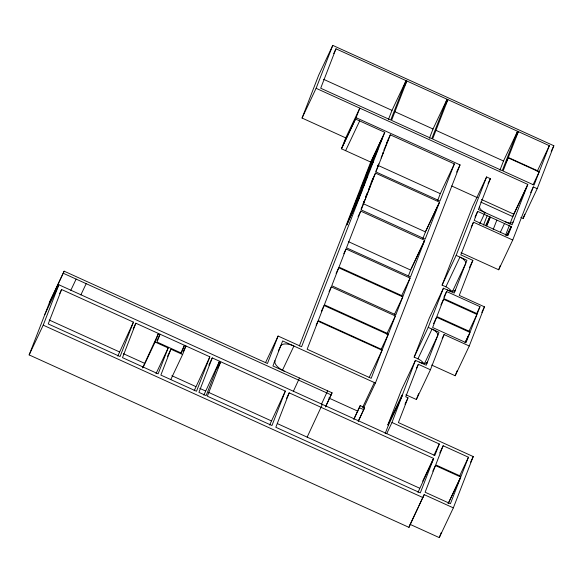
<?xml version="1.0" encoding="UTF-8"?>
<svg xmlns="http://www.w3.org/2000/svg" width="583" height="583" viewBox="0 0 583 583"><rect width="100%" height="100%" fill="white"/><g stroke="black" fill="none" stroke-linecap="round" stroke-linejoin="round"><path stroke-width="0.87" d="M418.098 507.494L410.119 524.372L439.283 537.613L453.341 507.873L424.176 494.632L408.96 527.36L29.15 354.916L50.094 300.937L64.152 271.19L267.451 363.493L278.098 336.048L301.593 346.717L384.765 132.319L355.564 119.063L359.806 108.139L345.741 137.88L341.507 148.811L370.708 162.067L299.37 345.952M29.15 354.916L43.208 325.168L58.883 284.774L434.831 455.461L439.283 443.984L391.98 422.507L415.431 360.352L426.209 365.25L439.006 332.274L428.228 327.376L443.423 288.199L454.201 293.096L466.939 260.273L456.154 255.376L486.586 176.948L490.369 178.668L478.388 209.545L512.1 224.849L527.783 184.403L316.117 88.303L332.769 45.387L553.85 145.757L537.198 188.681L523.14 218.428L520.823 217.372M49.278 303.036L64.152 271.19M61.587 289.511L48.229 323.937L120.076 356.556L133.427 322.129L61.587 289.511L59.685 293.526M117.744 356.067L133.427 322.129M170.834 379.446L182.61 354.522L170.899 349.202L160.864 375.08L196.5 391.259L209.858 356.825L135.846 323.222L122.488 357.656L158.124 373.834L168.166 347.964L155.114 342.039L158.438 333.476L142.565 367.895M182.61 354.522L185.933 345.967L183.273 351.593M194.168 390.77L209.858 356.825M345.741 137.88L302.06 118.05L318.712 75.127L332.769 45.387M212.27 357.926L198.912 392.352L206.156 395.638L219.514 361.212L212.27 357.926L208.852 365.162M335.983 48.819L320.694 88.222L390.763 120.032L406.052 80.629L335.983 48.819L333.702 53.636M203.824 395.157L219.514 361.212M220.717 361.759L207.359 396.192L271.962 425.524L285.32 391.091L220.717 361.759L217.678 368.194M269.63 425.036L285.32 391.091M388.416 119.595L391.995 110.376L406.052 80.629M406.861 80.993L391.572 120.404L431.799 138.667L447.081 99.263L406.861 80.993L404.201 86.627M289.183 392.847L275.825 427.273L420.314 492.875L433.672 458.449L289.183 392.847L286.523 398.473M365.388 198.541L367.414 193.316L366.277 195.713M368.281 191.078L370.307 185.86L368.784 189.074M376.895 168.881L378.841 163.859M381.114 158.008L383.381 152.156L382.63 153.752M318.026 321.175L307.146 349.239L371.182 378.309L382.069 350.252L318.026 321.175L316.132 325.197M324.112 305.499L318.245 320.614L382.288 349.691L388.154 334.576L324.112 305.499L321.452 311.125M331.333 286.887L324.374 304.814L388.416 333.891L395.369 315.964L331.333 286.887L329.052 291.711M338.738 267.794L331.778 285.743L395.813 314.82L402.78 296.871L338.738 267.794L336.078 273.42M346.04 248.977L339.007 267.109L403.042 296.186L410.082 278.055L346.04 248.977L343.759 253.802M360.731 211.104L346.484 247.826L410.527 276.903L424.715 240.334L360.731 211.104L358.071 216.73M375.481 173.1L361.205 209.88L425.189 239.11L439.516 202.177L375.481 173.1L372.056 180.336M390.319 134.841L375.926 171.949L439.961 201.026L454.361 163.918L390.319 134.841L387.28 141.275M299.473 378.032L293.336 391.39M322.363 404.398L307.146 437.126M327.631 390.814L321.495 404.172M429.445 138.229L433.023 129.003L447.081 99.263M325.54 406.985L332.055 392.825L272.924 365.978L282.646 340.924L375.408 383.038L363.624 407.954M447.89 99.627L432.601 139.031L502.269 170.659L517.558 131.255L447.89 99.627L445.609 104.452M408.399 275.897L410.651 270.075L424.715 240.334M422.85 238.636L425.459 231.917L439.516 202.177M437.68 200.414L440.296 193.665L454.361 163.918M354.078 418.966L360.214 405.608L364.637 407.619L358.501 420.977M375.408 383.038L460.038 164.894L356.096 117.7L342.032 147.448M385.166 433.577L388.46 425.087L387.892 424.832L401.374 390.1L415.431 360.352M423.615 363.726A7.557 3.505 25.3 0 0 417.945 358.837L414.163 357.124L429.365 317.946L443.423 288.199M451.278 291.157A7.557 3.505 25.3 0 0 445.878 286.836L442.096 285.123L472.522 206.695L486.586 176.948M405.899 394.764L416.357 399.515L430.422 369.768L418.354 364.288L405.739 396.804L407.991 397.832L398.386 422.58L473.243 456.569L453.341 507.873M436.601 317.254L432.622 327.508L466.006 342.666L469.985 332.412L436.601 317.254L433.563 323.682M443.576 299.276L436.864 316.562L470.255 331.72L476.96 314.434L443.576 299.276L440.916 304.902M446.585 291.507L443.845 298.583L477.229 313.741L479.977 306.665L446.585 291.507L443.925 297.133M461.051 252.694L498.676 269.776L512.734 240.028L473.476 222.203L460.796 254.873L472.864 260.353L459.273 295.399L484.451 306.833L469.257 346.003L455.192 375.751L431.639 365.053M486.127 225.956L490.303 217.116L486.82 226.102L507.895 235.67L511.386 226.685L477.674 211.381L474.19 220.367L486.251 225.847L489.742 216.854L485.559 225.701M499.923 170.221L503.501 161.003L517.558 131.255M508.179 157.869L503.078 171.03L534.05 185.088L539.158 171.927L508.179 157.869L506.284 161.885M518.36 131.627L508.332 157.483L539.304 171.548L549.339 145.684L518.36 131.627L515.7 137.253M483.518 225.053L487.126 215.754M416.357 399.515L418.638 393.649M430.422 369.768L444.071 334.569L469.257 346.003M493.218 229.454L496.825 220.155M505.534 235.262L509.484 225.082M510.14 223.391L513.725 214.15L527.783 184.403M455.192 375.751L457.138 370.752M498.676 269.776L500.309 265.564M512.734 240.028L533.336 186.924L537.198 188.681M523.14 218.428L524.773 214.216M417.982 492.387L433.672 458.449M408.96 527.36L410.119 524.372M435.457 465.555L425.116 492.22L450.419 503.712L460.759 477.047L435.457 465.555L432.797 471.181M443.146 445.74L435.727 464.87L461.029 476.355L468.448 457.225L443.146 445.74L439.728 452.976M439.283 537.613L441.236 532.57M44.825 314.514L58.883 284.774M70.805 290.356L76.125 279.104M80.862 294.925L86.182 283.666M133.186 328.848L135.846 323.222M142.952 367.764L155.114 342.039M157.016 340.647L160.063 334.219L157.024 342.046L181.408 353.116L184.447 345.289L180.643 353.327M156.004 373.688L168.166 347.964M167.481 356.439L170.899 349.202M302.06 118.05L316.117 88.303M341.507 148.811L355.564 119.063M345.61 150.669L359.667 120.929M265.564 362.575L278.098 336.048M278.361 350.908L280.642 346.083A12.156 5.633 25.3 0 1 293.905 346.032L282.507 370.154M274.17 362.422L274.928 360.811A12.156 5.633 25.3 0 0 284.183 371.094M370.708 162.067L384.765 132.319M386.791 142.842L387.921 140.445L383.767 150.29M377.332 167.051L378.462 164.661M375.816 171.307L376.567 169.711M370.934 183.186L373.2 178.398L369.753 186.757M365.73 196.617L367.99 191.829M363.588 202.476L365.096 199.284M363.384 203.175L364.521 200.778L361.074 209.137M325.598 406.489L332.055 392.825M425.903 230.773L438.059 205.048M456.613 172.131L460.038 164.894M411.124 268.858L424.424 240.721M401.403 296.2L410.082 278.055M394.305 314.674L402.78 296.871M386.697 334.11L395.369 315.964M380.932 349.844L388.154 334.576M369.148 377.58L382.069 350.252M353.75 419.279L360.214 405.608M362.582 407.481L374.359 382.565M358.181 421.283L364.637 407.619M488.088 183.492L490.369 178.668M442.096 285.123L456.154 255.376M475.014 217.007L477.674 211.381M471.195 227.027L473.476 222.203M445.878 286.836L459.936 257.096A7.557 3.505 25.3 0 1 465.693 263.487L452.393 291.624M414.163 357.124L428.228 327.376M479.743 223.828L485.063 212.576A7.426 3.44 25.3 0 1 479.634 206.331M417.945 358.837L432.003 329.096A7.557 3.505 25.3 0 1 437.76 335.487L424.46 363.624M387.892 424.832L401.957 395.092M388.46 425.087L402.518 395.347M416.451 368.31L418.354 364.288M386.66 433.759L391.98 422.507M454.689 291.493L455.447 289.882A7.557 3.505 25.3 0 1 447.205 289.919M404.945 404.259L407.991 397.832M469.446 267.59L472.864 260.353M426.698 363.639L427.456 362.036A7.557 3.505 25.3 0 1 419.213 362.072M442.176 338.592L444.071 334.569M500.396 232.231L504.579 223.384M526.835 186.859L512.778 216.606L480.713 202.046M506.882 235.299L511.065 226.459M537.176 171.409L549.339 145.684M507.203 235.525L511.386 226.685M533.073 184.789L539.158 171.927M530.676 192.558L533.336 186.924M551.19 151.391L553.85 145.757M476.559 313.902L479.977 306.665M468.87 331.428L476.96 314.434M465.314 342.177L468.353 335.742M465.045 342.862L469.985 332.412M481.791 312.459L484.451 306.833M433.963 455.243L439.283 443.984M422.675 481.186L432.929 459.484M418.856 505.884L424.176 494.632M459.71 475.721L468.448 457.225M448.108 503.69L459.885 478.767M448.218 503.574L460.759 477.047M470.583 462.195L473.243 456.569M323.565 79.31L391.995 110.376M394.436 111.484L433.023 129.003M435.486 130.126L503.501 161.003M451.665 185.97L477.317 197.622M481.456 199.495L513.725 214.15M377.901 165.332L440.296 193.665M363.056 203.591L425.459 231.917M63.336 273.296L331.239 394.931M359.398 407.714L363.821 409.725M328.783 398L357.809 411.175M49.176 320.001L119.369 351.87M123.399 353.699L144.373 363.224M171.876 375.707L195.801 386.573M199.823 388.402L205.456 390.953M208.313 392.257L271.263 420.839M277.588 423.71L419.614 488.19M43.208 325.168L423.018 497.612M348.313 241.595L410.651 270.075M513.346 221.635A7.426 3.44 25.3 0 1 505.337 221.78M349.159 219.011L346.841 224.972L358.968 198.256L349.159 219.011M352.052 211.549L349.734 217.517L361.861 190.794L352.052 211.549M354.945 204.086L352.628 210.055L364.754 183.339L354.945 204.086M357.838 196.631L355.528 202.593L367.647 175.877L357.838 196.631M363.479 182.093L361.212 187.945L373.288 161.338L363.479 182.093M368.019 170.382L365.752 176.241L377.828 149.634L368.019 170.382M372.566 158.678L370.292 164.53L382.375 137.931L372.566 158.678"/></g></svg>
